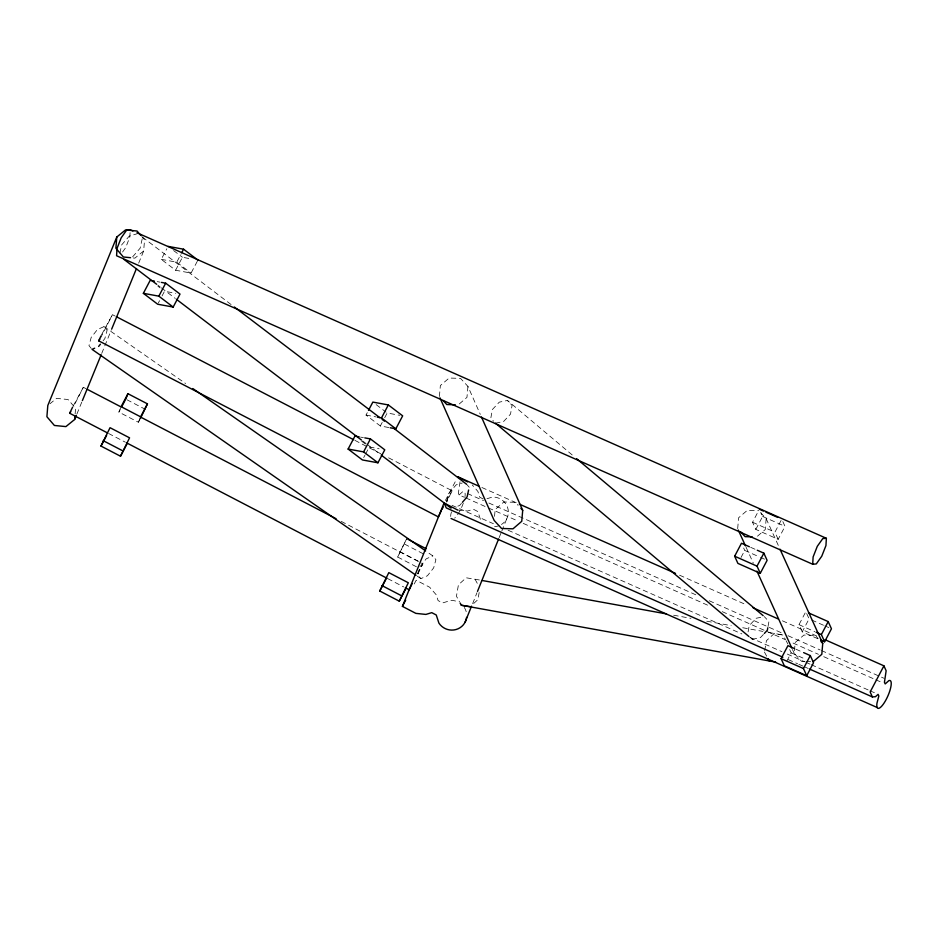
<?xml version="1.0" encoding="UTF-8"?>
<svg xmlns="http://www.w3.org/2000/svg" width="938" height="938" viewBox="0 0 938 938"><rect width="100%" height="100%" fill="white"/><g stroke="black" fill="none" stroke-linecap="round" stroke-linejoin="round"><path stroke-width="0.7" stroke-dasharray="4.69 3.52" d="M460.054 481.78L458.354 493.282L459.092 494.936L464.439 497.304M130.077 232.706L129.831 237.079L125.657 247.702L122.515 252.111M75.122 413.869L75.568 408.253L68.064 399.518L56.561 398.38L49.995 403.727M138.683 263.132L143.655 250.997L144.558 239.776L141.744 236.505M737.678 528.669L738.605 517.764L747.34 510.319L758.76 510.694M760.612 512.687L766.17 518.667L765.232 529.571L756.497 537.017M804.511 661.478L801.65 661.384L794.24 653.411L795.178 642.507L803.913 635.061L815.321 635.436L818.1 638.426M439.394 396.516L440.368 385.541L449.138 378.037L460.546 378.389L467.933 386.397L480.303 414.385M467.933 386.397L466.96 397.372L458.201 404.888M494.537 516.346L495.147 509.486L503.905 501.971L515.325 502.322L518.104 505.336M479.166 592.499L477.911 599.616L472.142 604.893L476.961 592.734M764.693 650.62L766.44 640.666L774.143 633.631L783.031 635.038L785.469 639.564M748.09 631.872L749.216 625.646L756.11 618.283L762.911 616.864M768.023 626.525L768.926 621.542L764.271 616.583M119.876 253.119L121.706 244.841L129.245 236.153L137.757 233.55M446.851 501.807L448.681 493.517L456.208 484.84L462.293 482.976M451.483 511.843L450.85 514.27A15.184 4.162 -66.1 0 0 451.049 518.491M419.274 569.425L417.785 574.9L420.857 578.652L427.435 575.756L433.661 567.889L435.9 559.681L432.828 555.917L426.825 551.732M499.133 537.673L501.291 532.303M501.842 530.967L506.708 518.878M76.881 414.08L81.841 401.956M101.714 353.438L111.094 330.516M139.645 419.884L138.402 422.241L118.892 412.099L121.108 406.682M138.402 422.241L140.618 416.835M397.665 557.031L406.717 538.647L397.665 557.031L417.176 567.185M115.046 316.024L112.454 314.676L100.46 338.102M388.625 457.826L452.151 490.762L446.64 501.994M85.933 388.649L83.341 387.3L73.914 405.849M341.233 521.387L422.886 563.832L417.34 574.971M101.574 334.69L112.454 314.676M73.258 405.908L83.341 387.3M197.285 261.292L191.071 273.075L175.594 270.25L161.254 259.345L166.847 248.734M161.254 259.345L176.743 262.183L181.093 253.928M158.311 303.044L159.554 300.688M162.04 295.974L164.525 291.249L175.793 293.313M175.594 270.25L182.429 257.27L189.464 258.56M118.892 412.099L120.134 409.742M388.789 427.517L380.347 425.981L366.019 415.077L367.884 411.536M363.686 457.592L364.929 455.235M365.55 454.062L369.279 446.98L379.14 448.786M380.347 425.981L382.212 422.44M384.697 417.715L387.183 413.001L399.846 415.323M445.362 500.493L456.513 479.33M414.221 583.964L416.191 580.235L429.651 587.223L436.229 594.798L438.105 600.601L442.595 602.935L450.826 600.461A15.184 14.774 21.9 0 1 458.483 602.196M782.843 521.575L785.012 526.359L778.177 539.327L755.805 529.407L752.546 522.243L758.76 510.448M741.008 557.489L744.737 550.418L743.646 548.027M755.805 529.407L762.629 516.439L761.011 512.851M778.177 539.327L774.929 532.163L781.753 519.183M802.248 631.825L798.988 624.661L805.824 611.682L809.084 618.857L802.248 631.825L818.042 638.825M786.83 661.091L791.18 652.836L789.01 648.052M417.363 573.587L422.886 563.832M446.511 500.587L452.151 490.762M103.063 340.834L104.845 338.595L107.084 330.375L104.012 326.623L97.435 329.519L91.209 337.387L88.969 345.606L91.267 348.42M420.025 566.693L426.251 558.825L432.828 555.917M132.598 256.895L140.137 248.207L142.271 238.545L140.466 236.54M461.449 503.401L459.573 505.57L455.927 506.696M763.403 634.463L760.448 637.617L752.288 639.317L750.06 637.441M459.092 494.936L462.786 491.629A15.184 4.162 -66.1 0 1 465.014 496.565M143.655 250.997L134.884 258.138L132.012 257.844M486.986 498.711L492.473 497.058A15.184 14.774 21.9 0 1 501.455 524.483M572.203 454.953L507.435 400.456L499.274 402.156L492.38 409.519L490.797 418.231L493.599 421.209M495.452 423.19L503.612 421.49L510.507 414.127L512.089 405.415L507.435 400.456M805.93 661.525L811.64 661.712M457.521 509.979L467.534 511.022L473.409 509.252L477.888 511.585L480.537 519.711A15.184 14.774 21.9 0 0 482.144 521.751M479.353 579.977L466.139 577.785L458.436 584.82L456.443 596.193L459.491 601.844M673.648 615.211L690.919 618.341M706.76 621.214L731.218 625.646M742.732 627.733L762.887 631.391M768.644 632.435L783.031 635.038M157.232 281.635L160.046 282.15M366.019 415.077L375.868 416.882M360.579 437.108L363.393 437.624M762.629 516.439L785.012 526.359M752.546 522.243L774.929 532.163M750.693 547.335L755.958 549.668M744.737 550.418L759.217 556.832M760.53 557.418L764.482 559.165M811.71 620.018L823.552 625.271M824.877 625.857L828.817 627.604M798.988 624.661L814.782 631.661M795.823 649.166L803.725 652.66M791.18 652.836L805.66 659.25M481.874 487.502L517.94 503.495M679.558 575.193L746.343 604.811M782.409 620.804L817.139 636.21M467.487 493.529L483.516 500.646M488.862 503.014L695.902 594.844M709.257 600.777L782.714 633.361M788.061 635.73L820.117 649.952M821.454 650.538L884.229 678.385M465.776 497.89L487.15 507.376M488.487 507.962L517.87 521M523.205 523.369L707.533 605.127M722.225 611.646L785.012 639.493M793.02 643.046L818.405 654.314M823.74 656.682L874.497 679.194M875.834 679.78L882.517 682.747M451.999 505.336L493.411 523.709M508.103 530.228L741.852 633.912M749.872 637.465L781.929 651.687M787.263 654.056L804.628 661.759M805.965 662.345L809.975 664.127M811.311 664.714L868.74 690.192M870.077 690.79L875.424 693.159M788.225 659.602L797.57 663.741M798.906 664.339L802.916 666.109M804.253 666.707L808.263 668.489M354.916 440.356L380.84 453.793M483.117 498.946L479.752 497.199L477.864 491.395L472.236 484.911M126.947 399.764L145.238 409.273M404.501 544.063L424.011 554.206M399.881 551.626L418.172 561.135M108.55 433.462L125.399 442.22M387.816 578.676L403.668 586.918M104.012 326.623L185.618 383.525M417.258 576.143L420.857 578.652M173.6 250.563L182.429 257.27M376.161 404.618L386.081 412.169M176.743 262.183L191.071 273.075M142.412 237.091L232.003 305.237M157.83 285.164L160.152 286.934M161.324 287.814L175.289 298.436M362.619 440.919L366.113 443.58M367.274 444.46L380.078 454.191M157.912 286.219L160.117 287.896M361.564 441.106L365.972 444.471M750.423 637.336L752.288 639.317M466.526 484.231L469.235 487.221M786.079 640.701L787.908 644.089M764.435 652.039L766.874 656.565M475.038 579.192L478.087 584.843M766.17 518.667L779.408 547.862M746.097 547.253L753.32 563.175M792.434 649.436L794.24 653.411M499.157 525.632A15.184 14.774 21.9 0 1 494.009 526.699M464.287 607.449A15.184 14.774 21.9 0 1 466.702 614.8M463.302 503.167A15.184 4.162 -66.1 0 1 454.637 518.163"/><path stroke-width="1.41" d="M812.695 564.242L813.117 556.949L817.291 546.326L822.778 538.6L826.366 538.295L825.944 545.576L821.77 556.199L816.283 563.926L812.695 564.242L116.582 255.734L117.004 248.453L121.178 237.83L126.665 230.091L130.253 229.787L132.926 230.971M140.806 235.415L137.054 231.041L125.551 229.904L116.781 237.033L47.803 405.509L46.9 416.73L54.392 425.465L65.906 426.602L74.665 419.474L74.899 416.671M116.781 237.033L115.89 248.253L123.382 256.989L130.57 257.704M780.006 549.187L822.732 643.409L821.805 654.314L813.07 661.759M481.487 417.047L522.712 510.342L521.739 521.317L512.98 528.821L501.56 528.469L494.174 520.461L439.981 397.853M767.788 627.768L767.343 630.254L764.388 633.408M468.625 489.988L467.101 496.894L462.399 502.322M466.608 617.356A15.184 14.774 21.9 0 1 438.902 623.102L436.252 614.988L431.761 612.655L425.887 614.425L415.874 613.37L402.414 606.382L444.061 502.979L457.521 509.979M465.06 622.269L471.544 606.159M477.501 591.386L498.594 539.022M74.665 419.474L76.33 415.428M82.392 400.608L101.163 354.787M111.645 329.179L136.479 268.526M100.987 446.078L110.039 427.693L129.561 437.835L120.51 456.22L100.987 446.078L106.58 435.466M125.727 399.131L127.943 393.714L147.454 403.856L140.266 418.711M379.761 591.01L388.813 572.626L408.323 582.768L399.271 601.164L379.761 591.01L385.975 579.215M441.282 510.776L438.386 516.908L98.678 340.822L100.999 335.921M107.249 432.793L69.67 413.248L72.601 407.174M412.145 583.706L409.214 589.779L405.322 587.763M441.939 509.51L443.24 506.954M161.453 282.408L165.674 283.182L180.014 294.086L173.178 307.054L157.69 304.229L143.362 293.324L150.197 280.345L154.418 281.119M143.362 293.324L158.839 296.162L165.674 283.182M181.714 252.744L183.578 249.203L197.906 260.107M127.943 393.714L121.108 406.682L140.618 416.835L147.454 403.856M121.999 406.201L125.106 400.303M120.51 456.22L127.334 443.252M364.8 437.882L370.428 438.914L384.768 449.818L377.932 462.786L362.443 459.96L348.115 449.056L354.951 436.076L359.172 436.85M368.505 410.363L372.843 402.097L388.332 404.935L402.66 415.839L395.836 428.807L390.196 427.775M348.115 449.056L363.592 451.893L370.428 438.914M377.275 417.14L381.496 417.914L388.332 404.935M399.271 601.164L406.107 588.185M402.414 606.382L405.697 600.156M757.283 550.243L763.86 553.162L767.108 560.338L760.272 573.306L737.901 563.386L734.653 556.222L741.477 543.243L749.38 546.748M760.272 573.306L757.025 566.142L763.86 553.162M803.725 652.66L810.303 655.58L813.551 662.744L806.715 675.723L784.344 665.804L781.096 658.64L787.932 645.661L794.509 648.58M806.715 675.723L803.467 668.548L810.303 655.58M828.207 621.601L831.455 628.765L824.619 641.744L821.371 634.569L828.207 621.601L808.462 612.854M883.924 665.839L870.147 691.986L872.375 696.922L875.459 696.7L878.097 694.343L878.836 695.984L876.948 703.277A15.184 4.162 -66.1 0 0 886.246 699.361A15.184 4.162 -66.1 0 0 888.872 680.625L885.191 683.931L884.44 682.289L886.14 670.776L883.924 665.839L825.147 639.763M69.67 413.248L70.737 411.735M98.678 340.822L99.815 339.286M98.619 346.45L100.401 344.211M94.668 348.197L92.041 349.358L416.05 575.311M455.34 404.794L446.781 404.536L443.088 400.526M752.217 536.876L745.089 536.642L740.457 531.658M460.101 602.982L461.32 605.245L470.208 606.652M461.32 605.245L775.667 662.099M482.238 580.505L666.461 613.909M168.09 246.377L183.578 249.203M136.948 232.753L826.366 538.295M759.381 509.264L763.333 511.022M765.959 512.183L777.813 517.436M734.653 556.222L757.025 566.142M816.107 632.235L821.371 634.569M820.668 639.997L824.619 641.744M781.096 658.64L803.467 668.548M479.201 486.318L457.826 476.832L467.628 481.921M519.277 504.093L675.548 573.411M753.026 607.777L778.399 619.033M782.878 657.221L446.277 507.927L444.061 502.979M809.588 669.075L872.375 696.922M451.049 518.491L877.136 707.498M116.335 316.692L353.614 439.688M407.936 539.28L426.227 548.789M87.222 389.317L120.92 406.846M140.36 416.953L336.05 518.691M126.689 442.9L387.183 578.336M103.203 440.661L122.726 450.815M381.977 585.593L401.499 595.747M192.818 388.543L425.629 550.899M381.496 417.914L395.836 428.807M234.336 306.996L379.784 417.621M382.106 419.392L384.439 421.162M393.749 428.244L466.526 484.231M124.086 259.498L156.669 284.284M176.45 299.328L361.458 440.039M381.238 455.082L451.049 508.185M158.839 296.162L173.178 307.054M363.592 451.893L377.932 462.786M576.671 458.717L763.145 615.645M495.452 423.19L748.934 636.503M820.879 641.416L822.732 643.409M520.871 508.337L522.712 510.342M768.093 658.828L769.312 661.091M738.276 530.005L745.499 545.928M756.931 571.136L791.836 648.099"/></g></svg>
